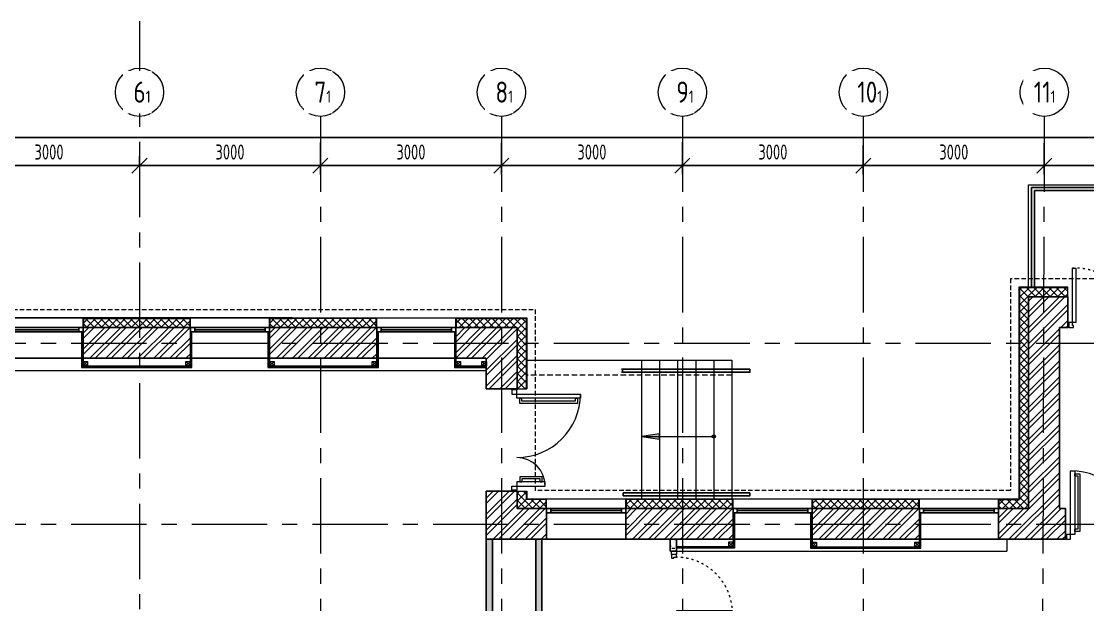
# Model space of a CAD drawing. Header units: millimetres. Extents: x -8689834 to 9419935, y 0 to 135940.
# Drawn here: x -205193 to -187515, y 126265 to 135940 of the extents above; entities that cross this region are included whole.
import ezdxf

# ---------------------------------------------------------------- set-up
doc = ezdxf.new("R2010")
doc.units = ezdxf.units.MM
doc.header["$MEASUREMENT"] = 0
for name, pattern in [('ACAD_ISO03W100', [30, 12, -18]), ('ADSK_Штрих_ш3 п1_5', [4.5, 3, -1.5]), ('CENTER', [2, 1.25, -0.25, 0.25, -0.25]), ('DASH', [0.375, 0.25, -0.125])]:
    doc.linetypes.add(name, pattern=pattern)
doc.layers.get('0').update_dxf_attribs({"color": 250, "lineweight": 9})
for name, color, linetype, lineweight in [('АР_Двери', 175, 'Continuous', 18), ('АР_Карниз', 22, 'Continuous', 9), ('АР_Лестницы', 250, 'Continuous', 15), ('АР_Лестницы ограждение', 94, 'Continuous', 25), ('АР_Навесной фасад', 190, 'Continuous', 5), ('АР_Оси', 7, 'Continuous', 9), ('АР_Оси размеры', 7, 'Continuous', 9), ('АР_Перегородки газоблок', 165, 'Continuous', 30), ('АР_Перегородки газоблок_Штрих', 165, 'Continuous', 5), ('АР_Перегородки ГКЛ', 215, 'Continuous', 9), ('АР_Подоконники', 163, 'Continuous', 9), ('АР_Сущ Несущая стена', 216, 'Continuous', 30), ('АР_Утеплитель', 154, 'Continuous', 9), ('АР_Штриховка кирпич', 250, 'Continuous', 9)]:
    doc.layers.add(name, color=color, linetype=linetype, lineweight=lineweight)
doc.layers.add('АР_новое окно', color=155, linetype='Continuous')
doc.layers.get('0').freeze()
doc.styles.add('ГОСТ 2.304', font='isocpeur.ttf', dxfattribs={"width": 0.7})
doc.dimstyles.new('СПДС', dxfattribs={"dimscale": 100, "dimtxt": 2.5, "dimasz": 2.5, "dimexe": 1.5, "dimexo": 0, "dimgap": 1, "dimtad": 1, "dimdec": 0, "dimrnd": 1, "dimtxsty": 'ГОСТ 2.304', "dimblk": 'OBLIQUE', "dimcen": 2.5, "dimdle": 1.5, "dimadec": 0, "dimazin": 2, "dimtfac": 0.75, "dimtdec": 0, "dimtmove": 1, "dimatfit": 3, "dimfxl": 1, "dimtolj": 1, "dimarcsym": 1})
pattern_1 = [(45, (-1195763.57, 164426.86), (-132.58252, 132.58252), []), (45, (-1195675.18, 164426.86), (-132.58252, 132.58252), [])]

# ---------------------------------------------------------------- blocks, each defined once
blk = doc.blocks.new('_Oblique')
at = {"color": 0, "linetype": 'ByBlock', "lineweight": -2}
blk.add_line((-0.5, -0.5), (0.5, 0.5), dxfattribs=at)
blk = doc.blocks.new('*D480')
at = {"layer": 'АР_Оси размеры', "color": 0, "lineweight": -2, "ltscale": 100, "transparency": 16777216}
for p, q in [((-206234, 133929), (-206234, 133397)), ((-203234, 133547), (-203234, 133697)), ((-206384, 133547), (-203084, 133547))]:
    blk.add_line(p, q, dxfattribs=at)
at = {"layer": 'АР_Оси размеры', "color": 0, "lineweight": -2, "ltscale": 100, "transparency": 16777216, "xscale": 250, "yscale": 250, "zscale": 250, "rotation": 180}
blk.add_blockref('_Oblique', (-206234, 133547), dxfattribs=at)
at = {"layer": 'АР_Оси размеры', "color": 0, "lineweight": -2, "ltscale": 100, "transparency": 16777216, "xscale": 250, "yscale": 250, "zscale": 250}
blk.add_blockref('_Oblique', (-203234, 133547), dxfattribs=at)
at = {"layer": 'АР_Оси размеры', "color": 0, "ltscale": 100, "transparency": 16777216, "insert": (-204734, 133772), "char_height": 250, "attachment_point": 5, "style": 'ГОСТ 2.304'}
blk.add_mtext('\\A1;3000', dxfattribs=at)
blk = doc.blocks.new('*D481')
at = {"layer": 'АР_Оси размеры', "color": 0, "lineweight": -2, "ltscale": 100, "transparency": 16777216}
for p, q in [((-200234, 133929), (-200234, 133397)), ((-203234, 133547), (-203234, 133697)), ((-203384, 133547), (-200084, 133547))]:
    blk.add_line(p, q, dxfattribs=at)
at = {"layer": 'АР_Оси размеры', "color": 0, "lineweight": -2, "ltscale": 100, "transparency": 16777216, "xscale": 250, "yscale": 250, "zscale": 250, "rotation": 180}
blk.add_blockref('_Oblique', (-203234, 133547), dxfattribs=at)
at = {"layer": 'АР_Оси размеры', "color": 0, "lineweight": -2, "ltscale": 100, "transparency": 16777216, "xscale": 250, "yscale": 250, "zscale": 250}
blk.add_blockref('_Oblique', (-200234, 133547), dxfattribs=at)
at = {"layer": 'АР_Оси размеры', "color": 0, "ltscale": 100, "transparency": 16777216, "insert": (-201734, 133772), "char_height": 250, "attachment_point": 5, "style": 'ГОСТ 2.304'}
blk.add_mtext('\\A1;3000', dxfattribs=at)
blk = doc.blocks.new('*D482')
at = {"layer": 'АР_Оси размеры', "color": 0, "lineweight": -2, "ltscale": 100, "transparency": 16777216}
for p, q in [((-200234, 133929), (-200234, 133397)), ((-197234, 133923), (-197234, 133397)), ((-200384, 133547), (-197084, 133547))]:
    blk.add_line(p, q, dxfattribs=at)
at = {"layer": 'АР_Оси размеры', "color": 0, "lineweight": -2, "ltscale": 100, "transparency": 16777216, "xscale": 250, "yscale": 250, "zscale": 250, "rotation": 180}
blk.add_blockref('_Oblique', (-200234, 133547), dxfattribs=at)
at = {"layer": 'АР_Оси размеры', "color": 0, "lineweight": -2, "ltscale": 100, "transparency": 16777216, "xscale": 250, "yscale": 250, "zscale": 250}
blk.add_blockref('_Oblique', (-197234, 133547), dxfattribs=at)
at = {"layer": 'АР_Оси размеры', "color": 0, "ltscale": 100, "transparency": 16777216, "insert": (-198734, 133772), "char_height": 250, "attachment_point": 5, "style": 'ГОСТ 2.304'}
blk.add_mtext('\\A1;3000', dxfattribs=at)
blk = doc.blocks.new('*D483')
at = {"layer": 'АР_Оси размеры', "color": 0, "lineweight": -2, "ltscale": 100, "transparency": 16777216}
for p, q in [((-197234, 133923), (-197234, 133397)), ((-194234, 133935), (-194234, 133397)), ((-197384, 133547), (-194084, 133547))]:
    blk.add_line(p, q, dxfattribs=at)
at = {"layer": 'АР_Оси размеры', "color": 0, "lineweight": -2, "ltscale": 100, "transparency": 16777216, "xscale": 250, "yscale": 250, "zscale": 250, "rotation": 180}
blk.add_blockref('_Oblique', (-197234, 133547), dxfattribs=at)
at = {"layer": 'АР_Оси размеры', "color": 0, "lineweight": -2, "ltscale": 100, "transparency": 16777216, "xscale": 250, "yscale": 250, "zscale": 250}
blk.add_blockref('_Oblique', (-194234, 133547), dxfattribs=at)
at = {"layer": 'АР_Оси размеры', "color": 0, "ltscale": 100, "transparency": 16777216, "insert": (-195734, 133772), "char_height": 250, "attachment_point": 5, "style": 'ГОСТ 2.304'}
blk.add_mtext('\\A1;3000', dxfattribs=at)
blk = doc.blocks.new('*D484')
at = {"layer": 'АР_Оси размеры', "color": 0, "lineweight": -2, "ltscale": 100, "transparency": 16777216}
for p, q in [((-194234, 133935), (-194234, 133397)), ((-191234, 133888), (-191234, 133397)), ((-194384, 133547), (-191084, 133547))]:
    blk.add_line(p, q, dxfattribs=at)
at = {"layer": 'АР_Оси размеры', "color": 0, "lineweight": -2, "ltscale": 100, "transparency": 16777216, "xscale": 250, "yscale": 250, "zscale": 250, "rotation": 180}
blk.add_blockref('_Oblique', (-194234, 133547), dxfattribs=at)
at = {"layer": 'АР_Оси размеры', "color": 0, "lineweight": -2, "ltscale": 100, "transparency": 16777216, "xscale": 250, "yscale": 250, "zscale": 250}
blk.add_blockref('_Oblique', (-191234, 133547), dxfattribs=at)
at = {"layer": 'АР_Оси размеры', "color": 0, "ltscale": 100, "transparency": 16777216, "insert": (-192734, 133772), "char_height": 250, "attachment_point": 5, "style": 'ГОСТ 2.304'}
blk.add_mtext('\\A1;3000', dxfattribs=at)
blk = doc.blocks.new('*D485')
at = {"layer": 'АР_Оси размеры', "color": 0, "lineweight": -2, "ltscale": 100, "transparency": 16777216}
for p, q in [((-191234, 133888), (-191234, 133397)), ((-188234, 133888), (-188234, 133397)), ((-191384, 133547), (-188084, 133547))]:
    blk.add_line(p, q, dxfattribs=at)
at = {"layer": 'АР_Оси размеры', "color": 0, "lineweight": -2, "ltscale": 100, "transparency": 16777216, "xscale": 250, "yscale": 250, "zscale": 250, "rotation": 180}
blk.add_blockref('_Oblique', (-191234, 133547), dxfattribs=at)
at = {"layer": 'АР_Оси размеры', "color": 0, "lineweight": -2, "ltscale": 100, "transparency": 16777216, "xscale": 250, "yscale": 250, "zscale": 250}
blk.add_blockref('_Oblique', (-188234, 133547), dxfattribs=at)
at = {"layer": 'АР_Оси размеры', "color": 0, "ltscale": 100, "transparency": 16777216, "insert": (-189734, 133772), "char_height": 250, "attachment_point": 5, "style": 'ГОСТ 2.304'}
blk.add_mtext('\\A1;3000', dxfattribs=at)
blk = doc.blocks.new('*D486')
at = {"layer": 'АР_Оси размеры', "color": 0, "lineweight": -2, "ltscale": 100, "transparency": 16777216}
for p, q in [((-182234, 134039), (-182234, 133397)), ((-188234, 133919), (-188234, 133397)), ((-188384, 133547), (-182084, 133547))]:
    blk.add_line(p, q, dxfattribs=at)
at = {"layer": 'АР_Оси размеры', "color": 0, "lineweight": -2, "ltscale": 100, "transparency": 16777216, "xscale": 250, "yscale": 250, "zscale": 250, "rotation": 180}
blk.add_blockref('_Oblique', (-188234, 133547), dxfattribs=at)
at = {"layer": 'АР_Оси размеры', "color": 0, "lineweight": -2, "ltscale": 100, "transparency": 16777216, "xscale": 250, "yscale": 250, "zscale": 250}
blk.add_blockref('_Oblique', (-182234, 133547), dxfattribs=at)
at = {"layer": 'АР_Оси размеры', "color": 0, "ltscale": 100, "transparency": 16777216, "insert": (-185234, 133772), "char_height": 250, "attachment_point": 5, "style": 'ГОСТ 2.304'}
blk.add_mtext('\\A1;6000', dxfattribs=at)
blk = doc.blocks.new('*U553')
for points in [[(0, 0), (0, -80), (55, -80), (55, 0), (0, 0)], [(55, -80), (55, 0), (115, 0), (115, -40), (100, -40), (100, -80), (55, -80)], [(1075, -80), (1075, 0), (1015, 0), (1015, -40), (1030, -40), (1030, -80), (1075, -80)], [(1130, 0), (1130, -80), (1075, -80), (1075, 0), (1130, 0)]]:
    blk.add_lwpolyline(points)
blk.add_lwpolyline([(100, -80), (100, -1010), (140, -1010), (140, -80)], close=True)
at = {"linetype": 'ACAD_ISO03W100', "ltscale": 3}
blk.add_arc((100, -80), 930, 270, 0, dxfattribs=at)
blk = doc.blocks.new('*U22')
h = blk.add_hatch(color=256)
h.dxf.hatch_style = 1
edge = h.paths.add_edge_path()
edge.add_arc((0, 0), 27.6, 359.64, 719.64)
h = blk.add_hatch(color=256)
h.dxf.hatch_style = 1
h.paths.add_polyline_path([(900, -44), (900, 44), (1200, 0)])
blk.add_line((1200, 0), (0, 0))
blk.add_lwpolyline([(900, 44), (900, -44), (1200, 0), (900, 44)])
blk.add_circle((0, 0), 27.6)
blk = doc.blocks.new('*U49')
at = {"layer": 'АР_новое окно', "lineweight": 20}
for p, q in [((0, 1310), (-70, 1310)), ((0, 0), (-70, 0))]:
    blk.add_line(p, q, dxfattribs=at)
at = {"layer": 'АР_новое окно'}
for p, q in [((-70, 1310), (-70, 0)), ((-70, 0), (-70, 1310)), ((0, 1240), (-70, 1240)), ((-35, 1240), (-35, 70)), ((0, 1310), (0, 0)), ((0, 70), (-70, 70))]:
    blk.add_line(p, q, dxfattribs=at)
blk = doc.blocks.new('*D223')
at = {"layer": 'АР_Оси размеры', "color": 0, "lineweight": -2, "ltscale": 100, "transparency": 16777216}
for p, q in [((-218384, 134013), (-154574, 134013)), ((-218234, 134013), (-218234, 134163)), ((-154724, 134013), (-154724, 134163))]:
    blk.add_line(p, q, dxfattribs=at)
at = {"layer": 'АР_Оси размеры', "color": 0, "lineweight": -2, "ltscale": 100, "transparency": 16777216, "xscale": 250, "yscale": 250, "zscale": 250, "rotation": 180}
blk.add_blockref('_Oblique', (-218234, 134013), dxfattribs=at)
at = {"layer": 'АР_Оси размеры', "color": 0, "lineweight": -2, "ltscale": 100, "transparency": 16777216, "xscale": 250, "yscale": 250, "zscale": 250}
blk.add_blockref('_Oblique', (-154724, 134013), dxfattribs=at)
at = {"layer": 'АР_Оси размеры', "color": 0, "ltscale": 100, "transparency": 16777216, "insert": (-186479, 134238), "char_height": 250, "attachment_point": 5, "style": 'ГОСТ 2.304'}
blk.add_mtext('\\A1;63510', dxfattribs=at)
blk = doc.blocks.new('1700-2')
for points in [[(80, 1600), (0, 1600), (0, 1583), (80, 1583), (80, 1600)], [(-386, 1443), (-421, 1443), (-421, 1358), (-50, 1358), (-50, 1443), (-85, 1443)], [(-386, 1443), (-386, 1393), (-85, 1393), (-85, 1443)], [(0, 1583), (80, 1583), (80, 1513), (50, 1513), (50, 1513), (0, 1513), (0, 1583)], [(-970, 57), (-1005, 57), (-1005, 142), (-50, 142), (-50, 57), (-85, 57)], [(-970, 57), (-970, 107), (-85, 107), (-85, 57)], [(0, -83), (80, -83), (80, -13), (50, -13), (50, -13), (0, -13), (0, -83)], [(80, -100), (0, -100), (0, -83), (80, -83), (80, -100)]]:
    blk.add_lwpolyline(points)
for points in [[(-471, 1443), (0, 1443), (0, 1513), (-471, 1513)], [(0, -13), (-1055, -13), (-1055, 57), (0, 57)]]:
    blk.add_lwpolyline(points, close=True)
for centre, radius, start, end in [((0, 1513), 471, 180, 270), ((0, -13), 1055, 90, 180)]:
    blk.add_arc(centre, radius, start, end)
blk = doc.blocks.new('Дверь 1700')
for points in [[(80, 85), (80, 985), (133, 985), (133, 85)], [(1565, 620), (1567, 85), (1620, 85), (1620, 620)]]:
    blk.add_lwpolyline(points, close=True)
at = {"ltscale": 100}
blk.add_lwpolyline([(1620, 85), (1620, 620)], dxfattribs=at)
for points in [[(0, 0), (0, 85), (21, 85), (21, 0), (0, 0)], [(21, 85), (21, 0), (96, 0), (96, 32), (80, 32), (80, 85), (21, 85)], [(1679, 85), (1679, 0), (1604, 0), (1604, 32), (1620, 32), (1620, 85), (1679, 85)], [(1700, 0), (1700, 85), (1679, 85), (1679, 0), (1700, 0)]]:
    blk.add_lwpolyline(points)
at = {"linetype": 'ACAD_ISO03W100', "ltscale": 3}
for centre, radius, start, end in [((130, 84), 902, 0.0681, 93.207), ((1571, 84), 539, 84.7636, 179.866)]:
    blk.add_arc(centre, radius, start, end, dxfattribs=at)
blk = doc.blocks.new('A$Ce02d65bd')
at = {"ltscale": 100}
for points in [[(0, 0), (0, 75), (75, 75), (75, 0), (0, 0)], [(0, 0), (75, 75)], [(0, 75), (75, 0)]]:
    blk.add_lwpolyline(points, dxfattribs=at)

msp = doc.modelspace()

# ---------------------------------------------------------------- hatches: boundary and pattern name
at = {"layer": 'АР_Перегородки газоблок_Штрих', "ltscale": 100}
h = msp.add_hatch(dxfattribs=at)
h.set_pattern_fill('AR-CONC', color=256, scale=30)
h.set_pattern_definition([(50, (0, 0), (215.17805, -18.82564), [22.5, -247.5]), (355, (0, 0), (-41.6254, 225.65764), [18, -198]), (100.45144, (17.93, -1.57), (173.55265, 206.832), [19.12206, -210.34263]), (46.1842, (0, 60), (320.1724, -49.65578), [33.75, -371.25]), (96.63564, (26.68, 55.86), (280.3986, 292.2356), [28.6831, -315.51413]), (351.18416, (0, 60), (280.3986, 292.2356), [27, -297]), (21, (30, 45), (179.07212, -120.78567), [22.5, -247.5]), (326, (30, 45), (72.9946, 217.54501), [18, -198]), (71.45144, (44.92, 34.93), (252.06671, 96.75935), [19.12206, -210.34263]), (37.5, (0, 0), (3.647957, 99.868156), [0, -195.6, 0, -201, 0, -198.75]), (7.5, (0, 0), (78.92086, 118.323514), [0, -114.6, 0, -191.1, 0, -75.75]), (327.5, (-66.9, 0), (160.14673, -6.766462), [0, -75, 0, -234, 0, -310.5]), (317.5, (-96.9, 0), (174.95585, 30.031495), [0, -97.5, 0, -155.4, 0, -220.5])])
edge = h.paths.add_edge_path()
edge.add_line((-197233.9, 124428.4), (-197383.9, 124428.4))
edge.add_line((-197383.9, 124428.4), (-197383.9, 124600.7))
edge.add_line((-197383.9, 124600.7), (-197483.9, 124600.7))
edge.add_line((-197483.9, 124600.7), (-197483.9, 121099.1))
edge.add_arc((-197538.8, 121433.3), 338.7, 279.32816, 301.09248)
edge.add_line((-197363.9, 121143.3), (-197363.9, 122020.3))
edge.add_line((-197363.9, 122020.3), (-197363.9, 122020.3))
edge.add_line((-197363.9, 122020.3), (-197233.9, 122020.3))
edge.add_line((-197233.9, 122020.3), (-197233.9, 122140.3))
edge.add_line((-197233.9, 122140.3), (-197364.1, 122140.3))
edge.add_line((-197364.1, 122140.3), (-197364.1, 122140.7))
edge.add_line((-197364.1, 122140.7), (-197364.1, 123640.7))
edge.add_line((-197364.1, 123640.7), (-197233.9, 123640.7))
edge.add_line((-197233.9, 123640.7), (-197233.9, 123750.7))
edge.add_line((-197233.9, 123750.7), (-197383.9, 123750.7))
edge.add_line((-197383.9, 123750.7), (-197383.9, 124428.4))
edge.add_line((-197383.9, 124428.4), (-197233.9, 124428.4))
h.paths.add_polyline_path([(-196563.9, 124600.7), (-196663.9, 124600.7), (-196663.9, 124428.4), (-197233.9, 124428.4), (-196663.9, 124428.4), (-196663.9, 123750.7), (-197233.9, 123750.7), (-197233.9, 123640.7), (-196764.1, 123640.7), (-196663.9, 123640.7), (-196663.9, 122140.3), (-196563.9, 122140.3)])
h.paths.add_polyline_path([(-196563.9, 127350.7), (-196663.9, 127350.7), (-196663.9, 124600.7), (-196563.9, 124600.7)])
h.paths.add_polyline_path([(-197383.9, 127350.7), (-197483.9, 127350.7), (-197483.9, 124600.7), (-197383.9, 124600.7)])
h = msp.add_hatch(dxfattribs=at)
h.set_pattern_fill('AR-CONC', color=256, scale=30)
h.set_pattern_definition([(50, (-20, 0), (215.17805, -18.82564), [22.5, -247.5]), (355, (-20, 0), (-41.6254, 225.65764), [18, -198]), (100.45144, (-2.07, -1.57), (173.55265, 206.832), [19.12206, -210.34263]), (46.1842, (-20, 60), (320.1724, -49.65578), [33.75, -371.25]), (96.63564, (6.68, 55.86), (280.3986, 292.2356), [28.6831, -315.51413]), (351.18416, (-20, 60), (280.3986, 292.2356), [27, -297]), (21, (10, 45), (179.07212, -120.78567), [22.5, -247.5]), (326, (10, 45), (72.9946, 217.54501), [18, -198]), (71.45144, (24.92, 34.93), (252.06671, 96.75935), [19.12206, -210.34263]), (37.5, (-20, 0), (3.647957, 99.868156), [0, -195.6, 0, -201, 0, -198.75]), (7.5, (-20, 0), (78.92086, 118.323514), [0, -114.6, 0, -191.1, 0, -75.75]), (327.5, (-86.9, 0), (160.14673, -6.766462), [0, -75, 0, -234, 0, -310.5]), (317.5, (-116.9, 0), (174.95585, 30.031495), [0, -97.5, 0, -155.4, 0, -220.5])])
h.paths.add_polyline_path([(-194333.9, 127350.7), (-194453.9, 127350.7), (-194453.9, 127150.8), (-194333.9, 127150.8)])
at = {"layer": 'АР_Утеплитель', "ltscale": 100}
h = msp.add_hatch(dxfattribs=at)
h.set_pattern_fill('ANSI37', color=256, scale=700)
h.set_pattern_definition([(45, (-1158903.89, 167262.83), (-61.871843, 61.871843), []), (135, (-1158903.89, 167262.83), (-61.871843, -61.871843), [])])
h.paths.add_polyline_path([(-187843.7, 131370.7), (-187843.7, 131520.7), (-188643.9, 131520.7), (-188643.9, 128010.7), (-188983.9, 128010.7), (-188983.9, 127860.7), (-188493.9, 127860.7), (-188493.9, 131370.7)])
h.paths.add_polyline_path([(-186145.2, 131520.7), (-186145.2, 131370.7), (-182818.9, 131370.7), (-182818.9, 131520.7)])
h = msp.add_hatch(dxfattribs=at)
h.set_pattern_fill('ANSI37', color=256, scale=700)
h.set_pattern_definition([(45, (-1180693.89, 166752.83), (-61.871843, 61.871843), []), (135, (-1180693.89, 166752.83), (-61.871843, -61.871843), [])])
h.paths.add_polyline_path([(-202398.9, 130860.7), (-202398.9, 131010.7), (-204158.9, 131010.7), (-204158.9, 130860.7)])
h = msp.add_hatch(dxfattribs=at)
h.set_pattern_fill('ANSI37', color=256, scale=700)
h.set_pattern_definition([(45, (-1177603.89, 166752.83), (-61.871843, 61.871843), []), (135, (-1177603.89, 166752.83), (-61.871843, -61.871843), [])])
h.paths.add_polyline_path([(-201004.7, 130860.7), (-201004.7, 131010.7), (-201068.9, 131010.7), (-201068.9, 130860.7)])
h.paths.add_polyline_path([(-201004.7, 131010.7), (-201004.7, 130860.7), (-199308.9, 130860.7), (-199308.9, 131010.7)])
h = msp.add_hatch(dxfattribs=at)
h.set_pattern_fill('ANSI37', color=256, scale=700)
h.set_pattern_definition([(45, (-1174788.89, 163752.83), (-61.871843, 61.871843), []), (135, (-1174788.89, 163752.83), (-61.871843, -61.871843), [])])
h.paths.add_polyline_path([(-196823.9, 128145.9), (-196973.9, 128145.9), (-196973.9, 127860.7), (-196493.9, 127860.7), (-196493.9, 128010.7), (-196823.9, 128010.7)])
h.paths.add_polyline_path([(-196973.9, 129845.9), (-196823.9, 129845.9), (-196823.9, 131010.7), (-197978.9, 131010.7), (-197978.9, 130860.7), (-196973.9, 130860.7)])
h = msp.add_hatch(dxfattribs=at)
h.set_pattern_fill('ANSI37', color=256, scale=700)
h.set_pattern_definition([(45, (-1171683.89, 163752.83), (-61.871843, 61.871843), []), (135, (-1171683.89, 163752.83), (-61.871843, -61.871843), [])])
h.paths.add_polyline_path([(-193403.9, 127860.7), (-195163.9, 127860.7), (-195163.9, 128010.7), (-193403.9, 128010.7)])
h = msp.add_hatch(dxfattribs=at)
h.set_pattern_fill('ANSI37', color=256, scale=700)
h.set_pattern_definition([(45, (-1168608.89, 163752.83), (-61.871843, 61.871843), []), (135, (-1168608.89, 163752.83), (-61.871843, -61.871843), [])])
h.paths.add_polyline_path([(-190313.9, 127860.7), (-192073.9, 127860.7), (-192073.9, 128010.7), (-190313.9, 128010.7)])
at = {"layer": 'АР_Штриховка кирпич', "ltscale": 100}
h = msp.add_hatch(dxfattribs=at)
h.set_pattern_fill('ANSI32', color=256, scale=500)
h.set_pattern_definition([(45, (-1163613.57, 164426.86), (-132.58252, 132.58252), []), (45, (-1163525.18, 164426.86), (-132.58252, 132.58252), [])])
h.paths.add_polyline_path([(-187843.7, 131370.7), (-188493.9, 131370.7), (-188493.9, 127860.7), (-188993.9, 127860.7), (-188993.9, 127350.7), (-187883.9, 127350.7), (-187883.9, 127860.7), (-187983.9, 127860.7), (-187983.9, 130860.7), (-187845.2, 130860.3)])
h = msp.add_hatch(dxfattribs=at)
h.set_pattern_fill('ANSI32', color=256, scale=500)
h.set_pattern_definition([(45, (-1202448.57, 167426.86), (-132.58252, 132.58252), []), (45, (-1202360.18, 167426.86), (-132.58252, 132.58252), [])])
h.paths.add_polyline_path([(-202388.9, 130860.7), (-204168.9, 130860.7), (-204168.9, 130350.7), (-202388.9, 130350.7)])
h = msp.add_hatch(dxfattribs=at)
h.set_pattern_fill('ANSI32', color=256, scale=500)
h.set_pattern_definition([(45, (-1199358.57, 167426.86), (-132.58252, 132.58252), []), (45, (-1199270.18, 167426.86), (-132.58252, 132.58252), [])])
h.paths.add_polyline_path([(-199298.9, 130860.7), (-201078.9, 130860.7), (-201078.9, 130350.7), (-199298.9, 130350.7)])
h = msp.add_hatch(dxfattribs=at)
h.set_pattern_fill('ANSI32', color=256, scale=500)
h.set_pattern_definition(pattern_1)
h.paths.add_polyline_path([(-196973.9, 130860.7), (-196973.9, 130339.6), (-196973.9, 129845.9), (-197483.9, 129845.9), (-197483.9, 130350.7), (-197988.9, 130350.7), (-197988.9, 130860.7)])
h = msp.add_hatch(dxfattribs=at)
h.set_pattern_fill('ANSI32', color=256, scale=500)
h.set_pattern_definition(pattern_1)
h.paths.add_polyline_path([(-196483.9, 127860.7), (-196973.9, 127860.7), (-196973.9, 128145.9), (-197483.9, 128145.9), (-197483.9, 127350.7), (-196483.9, 127350.7)])
h = msp.add_hatch(dxfattribs=at)
h.set_pattern_fill('ANSI32', color=256, scale=500)
h.set_pattern_definition([(45, (-1193453.57, 164426.86), (-132.58252, 132.58252), []), (45, (-1193365.18, 164426.86), (-132.58252, 132.58252), [])])
h.paths.add_polyline_path([(-193393.9, 127860.7), (-195173.9, 127860.7), (-195173.9, 127350.7), (-193393.9, 127350.7)])
h = msp.add_hatch(dxfattribs=at)
h.set_pattern_fill('ANSI32', color=256, scale=500)
h.set_pattern_definition([(45, (-1190363.57, 164426.86), (-132.58252, 132.58252), []), (45, (-1190275.18, 164426.86), (-132.58252, 132.58252), [])])
h.paths.add_polyline_path([(-190303.9, 127860.7), (-192083.9, 127860.7), (-192083.9, 127350.7), (-190303.9, 127350.7)])

# ---------------------------------------------------------------- linework, layer by layer
at = {"layer": 'АР_Карниз', "linetype": 'DASH', "ltscale": 300}
for p, q in [((-206793.9, 131160.7), (-196673.9, 131160.7)), ((-196673.9, 131160.7), (-196673.9, 128160.7))]:
    msp.add_line(p, q, dxfattribs=at)
msp.add_lwpolyline([(-157673.9, 118040.7), (-154163.9, 118040.7), (-154163.9, 128160.7), (-177963.9, 128160.7), (-177963.9, 131670.3), (-188793.9, 131670.8), (-188793.9, 128160.7), (-196673.9, 128160.7)], dxfattribs=at)
at = {"layer": 'АР_Лестницы', "ltscale": 100}
for p, q in [((-194912.9, 130320.7), (-194912.9, 128020.7)), ((-194612.9, 130320.7, 0), (-194612.9, 128020.7)), ((-194312.9, 130320.7, 0), (-194312.9, 128020.7)), ((-194012.9, 130320.7, 0), (-194012.9, 128020.7)), ((-193712.9, 130320.7, 0), (-193712.9, 128020.7)), ((-193412.9, 130070.7, 0), (-193412.9, 128020.7, 0))]:
    msp.add_line(p, q, dxfattribs=at)
msp.add_lwpolyline([(-188493.9, 131530.7), (-188493.9, 133230.7), (-183955.2, 133230.7), (-183955.2, 133010.7)], dxfattribs=at)
at = {"layer": 'АР_Лестницы', "ltscale": 100, "elevation": 0}
for points in [[(-196813.9, 130320.7), (-193413.4, 130320.7)], [(-193413.4, 130320.7), (-193413.4, 130070.7)]]:
    msp.add_lwpolyline(points, dxfattribs=at)
at = {"layer": 'АР_Лестницы', "linetype": 'ADSK_Штрих_ш3 п1_5', "ltscale": 30, "elevation": 0}
msp.add_lwpolyline([(-193413.4, 130070.7), (-196813.9, 130070.7)], dxfattribs=at)
at = {"layer": 'АР_Лестницы ограждение', "color": 18, "ltscale": 100, "true_color": 0x000000}
for p, q in [((-195227.3, 130170.8), (-195227.3, 130120.8)), ((-195216.3, 128120.7), (-195216.3, 128070.7))]:
    msp.add_line(p, q, dxfattribs=at)
for points in [[(-188444.5, 133181.5), (-183906.7, 133181.5), (-183906.7, 133131.5), (-188394.5, 133131.5)], [(-188444.5, 133181.5), (-188444.5, 131530.7)], [(-188394.5, 133131.5), (-188394.5, 131530.7)], [(-193112.9, 130170.8), (-193112.9, 130120.8), (-195242.3, 130120.8)], [(-195242.3, 130170.8), (-193112.9, 130170.8)], [(-193113, 128120.7), (-193113, 128070.7), (-195216.3, 128070.7)], [(-195216.3, 128120.7), (-193113, 128120.7)]]:
    msp.add_lwpolyline(points, dxfattribs=at)
at = {"layer": 'АР_Навесной фасад', "ltscale": 100}
for p, q in [((-188653.9, 131530.7), (-188653.9, 128020.7)), ((-188643.9, 131520.7), (-188643.9, 128010.7)), ((-200764.7, 131020.7), (-196813.9, 131020.7)), ((-196823.9, 131010.7), (-196823.9, 129845.9)), ((-196813.9, 131020.7), (-196813.9, 129845.9)), ((-196823.9, 128145.9), (-196823.9, 128010.7)), ((-196813.9, 128145.9), (-196813.9, 128020.7)), ((-196813.9, 128020.7), (-188653.9, 128020.7))]:
    msp.add_line(p, q, dxfattribs=at)
for points in [[(-187843.7, 131530.3), (-188653.9, 131530.7)], [(-187843.7, 131370.3), (-187843.7, 131530.3)], [(-187843.7, 131520.3), (-188643.9, 131520.7)], [(-204168.9, 130860.7), (-204168.9, 131020.7)], [(-204158.9, 130860.7), (-204158.9, 131010.7), (-202398.9, 131010.7), (-202398.9, 130860.7)], [(-202388.9, 130860.7), (-202388.9, 131020.7)], [(-201078.9, 130860.7), (-201078.9, 131020.7)], [(-201068.9, 130860.7), (-201068.9, 131010.7), (-200701.1, 131010.7)], [(-199308.9, 130860.7), (-199308.9, 131010.7), (-200764.7, 131010.7)], [(-199298.9, 130860.7), (-199298.9, 131020.7)], [(-197988.9, 130860.7), (-197988.9, 131020.7)], [(-197978.9, 130860.7), (-197978.9, 131010.7), (-196823.9, 131010.7)], [(-196973.9, 129845.9), (-196813.9, 129845.9)], [(-196973.9, 128145.9), (-196813.9, 128145.9)], [(-196493.9, 127860.7), (-196493.9, 128010.7), (-196823.9, 128010.7)], [(-196483.9, 127860.7), (-196483.9, 128020.7)], [(-195173.9, 127860.7), (-195173.9, 128020.7)], [(-193403.9, 127860.7), (-193403.9, 128010.7), (-195163.9, 128010.7), (-195163.9, 127860.7)], [(-193393.9, 127860.7), (-193393.9, 128020.7)], [(-192083.9, 127860.7), (-192083.9, 128020.7)], [(-190313.9, 127860.7), (-190313.9, 128010.7), (-192073.9, 128010.7), (-192073.9, 127860.7)], [(-190303.9, 127860.7), (-190303.9, 128020.7)], [(-188993.9, 127860.7), (-188993.9, 128020.7)], [(-188983.9, 127860.7), (-188983.9, 128010.7), (-188643.9, 128010.7)]]:
    msp.add_lwpolyline(points, dxfattribs=at)
at = {"layer": 'АР_новое окно'}
for p, q in [((-206653.9, 131020.7), (-202388.9, 131020.7)), ((-202388.9, 131020.7), (-200701.1, 131020.7)), ((-205478.9, 130350.7), (-204168.9, 130350.7)), ((-202388.9, 130350.7), (-201078.9, 130350.7)), ((-199298.9, 130350.7), (-197988.9, 130350.7)), ((-196483.9, 127350.7), (-195173.9, 127350.7)), ((-193393.9, 127350.7), (-192083.9, 127350.7)), ((-190303.9, 127350.7), (-188993.9, 127350.7))]:
    msp.add_line(p, q, dxfattribs=at)
at = {"layer": 'АР_Оси', "linetype": 'CENTER', "ltscale": 1000}
for p, q in [((-203233.8, 135939.9), (-203233.8, 80207.5)), ((-200233.9, 134363.2), (-200233.9, 78630.8)), ((-197233.9, 134363.2), (-197233.9, 78630.8)), ((-194233.9, 134363.2), (-194233.9, 78630.8)), ((-191233.9, 134363.2), (-191233.9, 74900)), ((-188233.9, 134363.2), (-188423.9, 78630.8)), ((-224367.6, 130600.7), (-141189.2, 130600.7)), ((-224367.6, 127600.7), (-141189.2, 127600.7))]:
    msp.add_line(p, q, dxfattribs=at)
at = {"layer": 'АР_Оси', "ltscale": 0.5}
for centre in [(-203233.9, 134763.2), (-200233.9, 134763.2), (-197233.9, 134763.2), (-194233.9, 134763.2), (-191233.9, 134763.2), (-188233.9, 134763.2)]:
    msp.add_circle(centre, 400, dxfattribs=at)
at = {"layer": 'АР_Перегородки газоблок', "ltscale": 100}
for points in [[(-197483.9, 118520.7), (-197483.9, 127350.7)], [(-197383.9, 127350.7), (-197383.9, 126452)], [(-197383.9, 127350.7), (-197383.9, 124279)], [(-196663.9, 124295.6), (-196663.9, 127350.7)], [(-196563.9, 122120.3), (-196563.9, 127350.7)], [(-194433.9, 127350.7), (-194433.9, 127150.8)], [(-194333.9, 127350.7), (-194333.9, 127150.8)], [(-194333.9, 127150.8), (-194433.9, 127150.8)]]:
    msp.add_lwpolyline(points, dxfattribs=at)
at = {"layer": 'АР_Перегородки ГКЛ', "ltscale": 500}
msp.add_line((-192083.9, 127767.3), (-192083.9, 127225), dxfattribs=at)
for points in [[(-204168.9, 130860.7), (-204168.9, 130225), (-202388.9, 130225), (-202388.9, 130602.8)], [(-201078.9, 130860.7), (-201078.9, 130225), (-199298.9, 130225), (-199298.9, 130602.8)], [(-197988.9, 130860.7), (-197988.9, 130225), (-197483.9, 130225)], [(-204193.9, 130790.7), (-204193.9, 130200), (-202363.9, 130200), (-202363.9, 130790.7)], [(-204181.4, 130790.7), (-204181.4, 130212.5), (-202376.4, 130212.5), (-202376.4, 130790.7)], [(-201103.9, 130790.7), (-201103.9, 130200), (-199273.9, 130200), (-199273.9, 130790.7)], [(-201091.4, 130790.7), (-201091.4, 130212.5), (-199286.4, 130212.5), (-199286.4, 130790.7)], [(-198013.9, 130790.7), (-198013.9, 130200), (-197483.9, 130200)], [(-198001.4, 130790.7), (-198001.4, 130212.5), (-197483.9, 130212.5)], [(-193368.9, 127790.7), (-193368.9, 127200), (-194333.9, 127200)], [(-193381.4, 127790.7), (-193381.4, 127212.5), (-194333.9, 127212.5)], [(-193393.9, 127691.2), (-193393.9, 127225), (-194333.9, 127225)], [(-192108.9, 127790.7), (-192108.9, 127200), (-190278.9, 127200), (-190278.9, 127790.7)], [(-192096.4, 127790.7), (-192096.4, 127212.5), (-190291.4, 127212.5), (-190291.4, 127790.7)], [(-192083.9, 127767.3), (-192083.9, 127225), (-190303.9, 127225), (-190303.9, 127602.8)]]:
    msp.add_lwpolyline(points, dxfattribs=at)
at = {"layer": 'АР_Подоконники', "ltscale": 100}
for p, q in [((-205983.9, 130150.7), (-197483.9, 130150.7)), ((-188852.1, 127350.7), (-188852.1, 127150.7)), ((-194333.9, 127150.9), (-188852.1, 127150.7))]:
    msp.add_line(p, q, dxfattribs=at)
at = {"layer": 'АР_Сущ Несущая стена', "ltscale": 100}
for p, q in [((-188493.9, 131370.7), (-187843.7, 131370.7)), ((-188493.9, 131370.7), (-188493.9, 127860.7)), ((-204168.9, 130860.7), (-202388.9, 130860.7)), ((-204168.9, 130860.7), (-204168.9, 130350.7)), ((-202388.9, 130860.7), (-202388.9, 130350.7)), ((-201078.9, 130860.7), (-199298.9, 130860.7)), ((-201078.9, 130860.7), (-201078.9, 130350.7)), ((-201078.9, 130853.6), (-201078.9, 130225)), ((-199298.9, 130860.7), (-199298.9, 130350.7)), ((-197988.9, 130860.7), (-196973.9, 130860.7)), ((-197988.9, 130860.7), (-197988.9, 130350.7)), ((-196973.9, 130860.7), (-196973.9, 129845.9)), ((-187983.9, 130860.7), (-187983.9, 127860.7)), ((-187845.2, 130860.3), (-187983.9, 130860.7)), ((-204168.9, 130350.7), (-202388.9, 130350.7)), ((-201078.9, 130350.7), (-199298.9, 130350.7)), ((-197988.9, 130350.7), (-197483.9, 130350.7)), ((-197483.9, 130350.7), (-197483.9, 129845.9)), ((-197483.9, 129845.9), (-196973.9, 129845.9)), ((-197483.9, 128145.9), (-197483.9, 127350.7)), ((-197483.9, 128145.9), (-196973.9, 128145.9)), ((-196973.9, 128145.9), (-196973.9, 127860.7)), ((-196973.9, 127860.7), (-196483.9, 127860.7)), ((-196483.9, 127741.8), (-196483.9, 127860.7)), ((-195173.9, 127860.7), (-193393.9, 127860.7)), ((-195173.9, 127741.8), (-195173.9, 127860.7)), ((-193393.9, 127741.8), (-193393.9, 127860.7)), ((-192083.9, 127860.7), (-190303.9, 127860.7)), ((-192083.9, 127741.8), (-192083.9, 127860.7)), ((-190303.9, 127741.8), (-190303.9, 127860.7)), ((-188993.9, 127860.7), (-188493.9, 127860.7)), ((-188993.9, 127741.8), (-188993.9, 127860.7)), ((-187983.9, 127860.7), (-187883.9, 127860.7)), ((-187883.9, 127860.7), (-187883.9, 127350.7)), ((-196483.9, 127741.8), (-196483.9, 127350.7)), ((-195173.9, 127741.8), (-195173.9, 127350.7)), ((-193393.9, 127790.7), (-193393.9, 127350.7)), ((-192083.9, 127767.3), (-192083.9, 127350.7)), ((-190303.9, 127790.7), (-190303.9, 127350.7)), ((-188993.9, 127741.8), (-188993.9, 127350.7)), ((-197483.9, 127350.7), (-196483.9, 127350.7)), ((-195173.9, 127350.7), (-193393.9, 127350.7)), ((-192083.9, 127350.7), (-190303.9, 127350.7)), ((-188993.9, 127350.7), (-187883.9, 127350.7))]:
    msp.add_line(p, q, dxfattribs=at)
msp.add_lwpolyline([(-187845.2, 130860.7), (-187845.2, 130860.7), (-187843.7, 131370.7), (-187843.7, 131370.7)], dxfattribs=at)

# ---------------------------------------------------------------- block references
at = {"layer": 'АР_Двери'}
msp.add_blockref('Дверь 1700', (-187845.2, 130860.7), dxfattribs=at)
at = {"layer": 'АР_Двери', "lineweight": 30, "ltscale": 100}
for p, rotation in [((-196978.8, 129745.9), 180), ((-187783.9, 127430.7), 270)]:
    msp.add_blockref('1700-2', p, dxfattribs=dict(at, rotation=rotation))
at = {"layer": 'АР_Двери', "rotation": 90.00000000000001}
msp.add_blockref('*U553', (-194413.9, 126020.8), dxfattribs=at)
at = {"layer": 'АР_Лестницы', "ltscale": 100, "rotation": 180}
msp.add_blockref('*U22', (-193712.9, 129055.9), dxfattribs=at)
at = {"layer": 'АР_новое окно', "xscale": -1, "rotation": 90}
for p in [(-204168.9, 130790.7), (-201078.9, 130790.7), (-197988.9, 130790.7), (-195173.9, 127790.7), (-192083.9, 127790.7), (-188993.9, 127790.7)]:
    msp.add_blockref('*U49', p, dxfattribs=at)
at = {"layer": 'АР_Перегородки ГКЛ', "ltscale": 500}
for p in [(-204168.9, 130225), (-202463.9, 130225), (-201078.9, 130225), (-199373.9, 130225), (-197988.9, 130225), (-197558.6, 130225), (-192083.9, 127225), (-190378.9, 127225)]:
    msp.add_blockref('A$Ce02d65bd', p, dxfattribs=at)
at = {"layer": 'АР_Перегородки ГКЛ', "ltscale": 500, "xscale": -1}
msp.add_blockref('A$Ce02d65bd', (-193393.9, 127225), dxfattribs=at)

# ---------------------------------------------------------------- dimensions: what is measured, and where the dimension line sits
at = {"layer": 'АР_Оси размеры', "ltscale": 100}
for base, p1, p2, picture, middle in [((-182233.9, 133546.7), (-188233.9, 133919.5), (-182233.9, 134039), '*D486', (-185233.9, 133771.7)), ((-203233.9, 133546.7), (-206233.9, 133928.7), (-203233.9, 133546.7), '*D480', (-204733.9, 133771.7)), ((-200233.9, 133546.7), (-203233.9, 133546.7), (-200233.9, 133928.7), '*D481', (-201733.9, 133771.7)), ((-197233.9, 133546.7), (-200233.9, 133928.7), (-197233.9, 133922.9), '*D482', (-198733.9, 133771.7)), ((-194233.9, 133546.7), (-197233.9, 133922.9), (-194233.9, 133934.5), '*D483', (-195733.9, 133771.7)), ((-191233.9, 133546.7), (-194233.9, 133934.5), (-191233.9, 133888.2), '*D484', (-192733.9, 133771.7)), ((-188233.9, 133546.7), (-191233.9, 133888.2), (-188233.9, 133888.4), '*D485', (-189733.9, 133771.7))]:
    dim = msp.add_linear_dim(base=base, p1=p1, p2=p2, dimstyle='СПДС', dxfattribs=at)
    dim.commit()
    dim.dimension.update_dxf_attribs({"geometry": picture, "text_midpoint": middle})

# ---------------------------------------------------------------- next in the draw order: texts
at = {"layer": 'АР_Оси', "char_height": 350, "width": 123.867, "attachment_point": 1, "line_spacing_factor": 1.149209, "style": 'ГОСТ 2.304', "bg_fill": 2}
for s, insert in [('{\\W0.8;6\\H0.57143x;1}', (-203333.7, 134940.9)), ('{\\W0.8;7\\H0.57143x;1}', (-200333.7, 134940.9)), ('{\\W0.8;8\\H0.57143x;1}', (-197333.7, 134940.9)), ('{\\W0.8;9\\H0.57143x;1}', (-194333.7, 134940.9)), ('{\\W0.8;10\\H0.57143x;1}', (-191333.7, 134940.9)), ('{\\W0.8;11\\H0.57143x;1}', (-188408, 134940.9))]:
    msp.add_mtext(s, dxfattribs=dict(at, insert=insert))

# ---------------------------------------------------------------- next in the draw order: dimensions: what is measured, and where the dimension line sits
at = {"layer": 'АР_Оси размеры', "ltscale": 100}
dim = msp.add_linear_dim(base=(-154723.9, 134013.2), p1=(-218233.9, 134013.2), p2=(-154723.9, 134013.2), dimstyle='СПДС', dxfattribs=at)
dim.commit()
dim.dimension.update_dxf_attribs({"geometry": '*D223', "text_midpoint": (-186478.9, 134238.2)})

doc.saveas('drawing.dxf')
